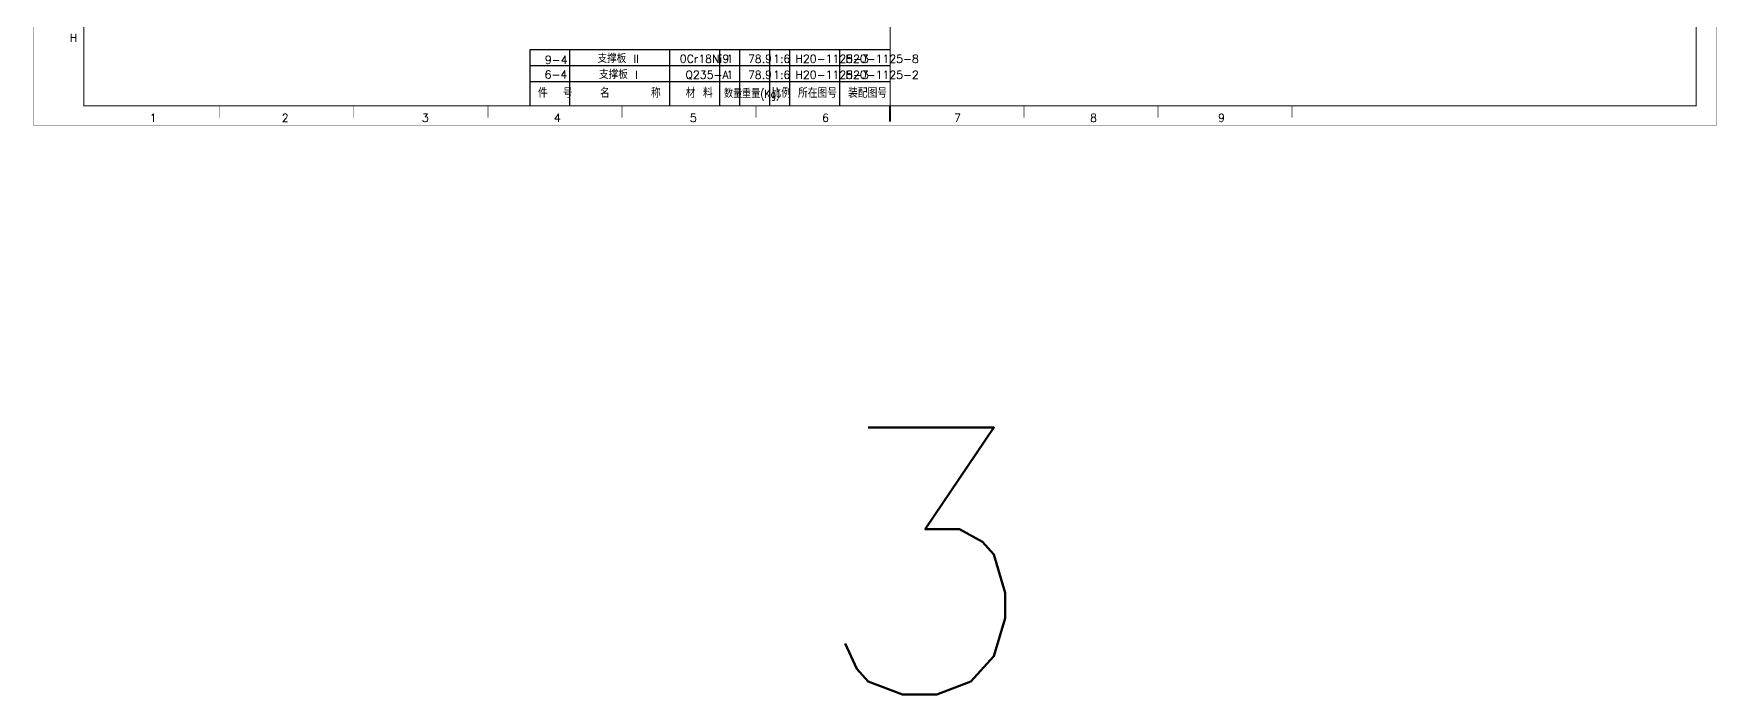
# Model space of a CAD drawing. Extents: x 49444 to 186345, y 41039 to 59803.
# Drawn here: x 90635 to 103252, y 44190 to 49145 of the extents above; entities that cross this region are included whole.
import ezdxf

# ---------------------------------------------------------------- set-up
doc = ezdxf.new("R2010")
doc.units = 0
doc.header["$LTSCALE"] = 60
doc.header["$MEASUREMENT"] = 0
doc.layers.get('0').update_dxf_attribs({"linetype": 'CONTINUOUS'})
doc.styles.get("Standard").update_dxf_attribs({"font": 'txt.shx', "bigfont": 'hztxt.shx'})

msp = doc.modelspace()

# ---------------------------------------------------------------- linework, layer by layer
at = {"const_width": 1.5}
msp.add_lwpolyline([(90636.067832, 48453.842399), (103251.067832, 48453.842399), (103251.067832, 57363.842399), (90636.067832, 57363.842399), (90636.067832, 48453.842399, 1.9635677679)], format="xyb", dxfattribs=at)
for points, const_width in [([(91011.067832, 48603.842399), (103101.067832, 48603.842399), (103101.067832, 57213.842399), (91011.067832, 57213.842399), (91011.067832, 48603.842399)], 7.5), ([(97056.067828, 52908.842392), (97056.067828, 48603.842392)], 7.5), ([(92031.067832, 48513.842399), (92031.067832, 48603.842399)], 4.5), ([(93036.067832, 48513.842399), (93036.067832, 48603.842399)], 4.5), ([(94041.067832, 48513.842399), (94041.067832, 48603.842399)], 4.5), ([(95046.067832, 48513.842399), (95046.067832, 48603.842399)], 4.5), ([(96051.067832, 48513.842399), (96051.067832, 48603.842399)], 4.5), ([(97056.067832, 48483.842399), (97056.067832, 48603.842399)], 15), ([(98061.067832, 48513.842399), (98061.067832, 48603.842399)], 4.5), ([(99066.067832, 48513.842399), (99066.067832, 48603.842399)], 4.5), ([(100071.067832, 48513.842399), (100071.067832, 48603.842399)], 4.5)]:
    msp.add_lwpolyline(points, dxfattribs=dict(const_width=const_width))
at = {"color": 7}
for points in [[(94356.067832, 49023.842399), (94356.067832, 48603.842399)], [(94656.067832, 48603.842399), (94656.067832, 49023.842399)], [(95406.067832, 48603.842399), (95406.067832, 49023.842399)], [(95781.067832, 48603.842399), (95781.067832, 49023.842399)], [(95931.067832, 48603.842399), (95931.067832, 49023.842399)], [(96156.067832, 48603.842399), (96156.067832, 49023.842399)], [(96306.067832, 48603.842399), (96306.067832, 49023.842399)], [(96681.067832, 48603.842399), (96681.067832, 49023.842399)]]:
    msp.add_lwpolyline(points, dxfattribs=at)
for points in [[(97056.067832, 49023.842399), (94356.067832, 49023.842399)], [(97056.067832, 48903.842399), (94356.067832, 48903.842399)], [(97056.067832, 48783.842399), (94356.067832, 48783.842399)]]:
    msp.add_lwpolyline(points)

# ---------------------------------------------------------------- texts
for s, height, p in [('H', 60, (90906.067832, 49083.842399)), ('9-4', 60, (94468.44099, 48918.842406)), ('支撑板 II', 60, (94862.67807, 48926.548297)), ('0Cr18Ni9', 60, (95479.857096, 48926.548297)), ('1', 60, (95829.311511, 48926.548297)), ('78.9', 60, (95991.137762, 48926.548297)), ('1:6', 60, (96180.084105, 48926.548297)), ('H20-1125-3', 60, (96346.811511, 48926.548297)), ('H20-1125-8', 60, (96721.811511, 48926.548297)), ('6-4', 60, (94466.322274, 48808.429436)), ('支撑板 I', 60, (94874.497093, 48806.548297)), ('Q235-A', 60, (95521.811511, 48806.548297)), ('1', 60, (95829.311511, 48806.548297)), ('78.9', 60, (95991.137762, 48806.548297)), ('1:6', 60, (96180.084105, 48806.548297)), ('H20-1125-3', 60, (96346.811511, 48806.548297)), ('H20-1125-2', 60, (96721.811511, 48806.548297)), ('1', 60, (91506.067832, 48483.842399)), ('2', 60, (92496.067832, 48483.842399)), ('3', 60, (93546.067832, 48483.842399)), ('4', 60, (94536.067832, 48483.842399)), ('5', 60, (95556.067832, 48483.842399)), ('6', 60, (96546.067832, 48483.842399)), ('7', 60, (97536.067832, 48483.842399)), ('8', 60, (98556.067832, 48483.842399)), ('9', 60, (99516.067832, 48483.842399)), ('3', 2000, (96463.320862, 44190.467601))]:
    msp.add_text(s, height=height).set_placement(p)
at = {"width": 0.85}
for s, height, p in [('件  号', 75, (94416.067827, 48663.842406)), ('名     称', 75, (94881.067827, 48663.842406)), ('材 料', 75, (95524.018312, 48663.842406)), ('数量', 60, (95811.067827, 48663.842406)), ('重量(Kg)', 60, (95946.067827, 48663.842406)), ('比例', 75, (96167.377078, 48663.842406)), ('所在图号', 75, (96366.067827, 48663.842406)), ('装配图号', 75, (96741.067827, 48663.842406))]:
    msp.add_text(s, height=height, dxfattribs=at).set_placement(p)

doc.saveas('drawing.dxf')
